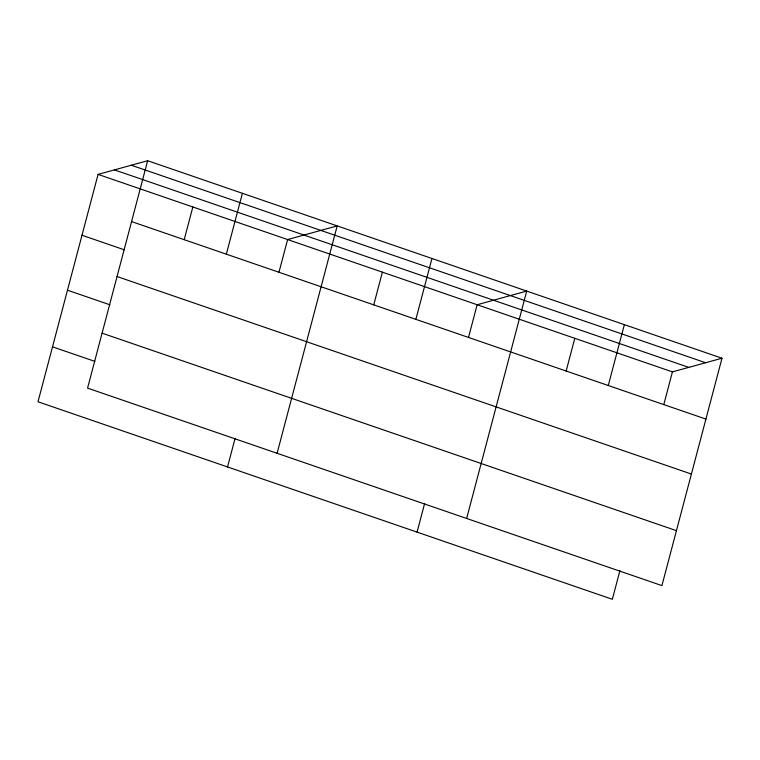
<?xml version="1.0" encoding="UTF-8"?>
<svg xmlns="http://www.w3.org/2000/svg" width="760" height="760" viewBox="0 0 760 760"><rect width="100%" height="100%" fill="white"/><g stroke="black" fill="none" stroke-linecap="round" stroke-linejoin="round"><path stroke-width="1.14" d="M147.649 160.721L87.571 388.113L661.922 585.608L722 358.226L147.649 160.721L98.078 174.391L38 401.774L612.351 599.279L619.913 570.656M184.214 239.666L192.85 206.976M226.337 254.172L242.411 193.315M227.534 466.953L235.096 438.33M278.977 272.251L287.613 239.561L337.183 225.9L277.106 453.283M373.749 304.836L382.384 272.156M415.872 319.352L431.955 258.485M417.069 532.123L424.631 503.5M468.512 337.421L477.147 304.741L526.718 291.07L466.64 518.462M566.153 371.003L574.788 338.314M608.275 385.51L624.359 324.653M663.793 404.577L672.429 371.887L722 358.226M131.29 165.233L705.641 362.738M114.437 169.879L688.788 367.384M98.078 174.391L672.429 371.887M131.566 221.587L705.917 419.083M81.995 235.248L124.364 249.822M117.049 276.535L691.4 474.041M67.478 290.206L109.848 304.769M102.087 333.155L676.438 530.66M52.516 346.826L94.886 361.389"/></g></svg>
